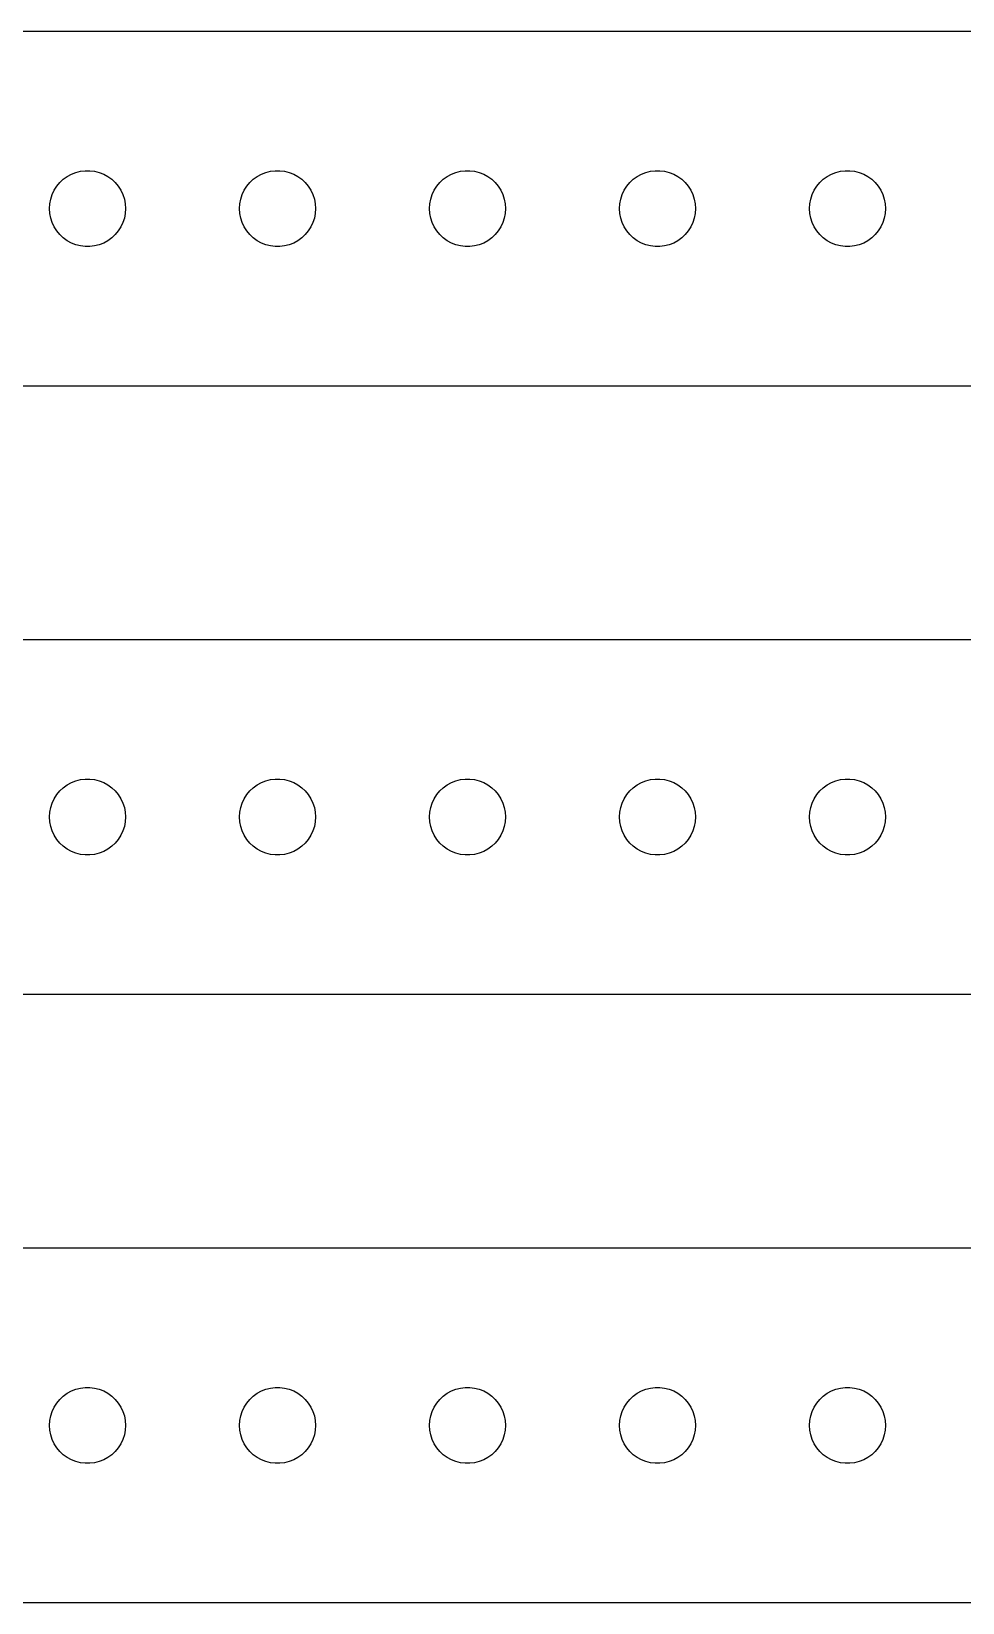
# Model space of a CAD drawing. Header units: metres. Extents: x -150 to 150, y 41 to 103.
# Drawn here: x -114.7 to -78, y 41 to 103 of the extents above; entities that cross this region are included whole.
import ezdxf

# ---------------------------------------------------------------- set-up
doc = ezdxf.new("R2010")
doc.units = ezdxf.units.M

msp = doc.modelspace()

# ---------------------------------------------------------------- linework, layer by layer
for p, q in [((144.814, 102.99), (-144.814, 102.99)), ((-113.304, 97.2665), (-113.139, 97.3572)), ((-113.139, 97.3572), (-112.964, 97.4266)), ((-112.964, 97.4266), (-112.781, 97.4734)), ((-112.781, 97.4734), (-112.594, 97.497)), ((-112.594, 97.497), (-112.406, 97.497)), ((-112.406, 97.497), (-112.219, 97.4734)), ((-112.219, 97.4734), (-112.036, 97.4266)), ((-112.036, 97.4266), (-111.861, 97.3572)), ((-111.861, 97.3572), (-111.696, 97.2665)), ((-105.804, 97.2665), (-105.639, 97.3572)), ((-105.639, 97.3572), (-105.464, 97.4266)), ((-105.464, 97.4266), (-105.281, 97.4734)), ((-105.281, 97.4734), (-105.094, 97.497)), ((-105.094, 97.497), (-104.906, 97.497)), ((-104.906, 97.497), (-104.719, 97.4734)), ((-104.719, 97.4734), (-104.536, 97.4266)), ((-104.536, 97.4266), (-104.361, 97.3572)), ((-104.361, 97.3572), (-104.196, 97.2665)), ((-98.3037, 97.2665), (-98.1387, 97.3572)), ((-98.1387, 97.3572), (-97.9635, 97.4266)), ((-97.9635, 97.4266), (-97.7811, 97.4734)), ((-97.7811, 97.4734), (-97.5942, 97.497)), ((-97.5942, 97.497), (-97.4058, 97.497)), ((-97.4058, 97.497), (-97.2189, 97.4734)), ((-97.2189, 97.4734), (-97.0365, 97.4266)), ((-97.0365, 97.4266), (-96.8613, 97.3572)), ((-96.8613, 97.3572), (-96.6963, 97.2665)), ((-90.8037, 97.2665), (-90.6387, 97.3572)), ((-90.6387, 97.3572), (-90.4635, 97.4266)), ((-90.4635, 97.4266), (-90.2811, 97.4734)), ((-90.2811, 97.4734), (-90.0942, 97.497)), ((-90.0942, 97.497), (-89.9058, 97.497)), ((-89.9058, 97.497), (-89.7189, 97.4734)), ((-89.7189, 97.4734), (-89.5365, 97.4266)), ((-89.5365, 97.4266), (-89.3613, 97.3572)), ((-89.3613, 97.3572), (-89.1963, 97.2665)), ((-83.3037, 97.2665), (-83.1387, 97.3572)), ((-83.1387, 97.3572), (-82.9635, 97.4266)), ((-82.9635, 97.4266), (-82.7811, 97.4734)), ((-82.7811, 97.4734), (-82.5942, 97.497)), ((-82.5942, 97.497), (-82.4058, 97.497)), ((-82.4058, 97.497), (-82.2189, 97.4734)), ((-82.2189, 97.4734), (-82.0365, 97.4266)), ((-82.0365, 97.4266), (-81.8613, 97.3572)), ((-81.8613, 97.3572), (-81.6963, 97.2665)), ((-113.895, 96.5522), (-113.814, 96.7226)), ((-113.814, 96.7226), (-113.714, 96.8817)), ((-113.714, 96.8817), (-113.593, 97.0268)), ((-113.593, 97.0268), (-113.456, 97.1558)), ((-113.456, 97.1558), (-113.304, 97.2665)), ((-111.696, 97.2665), (-111.544, 97.1558)), ((-111.544, 97.1558), (-111.407, 97.0268)), ((-111.407, 97.0268), (-111.286, 96.8817)), ((-111.286, 96.8817), (-111.186, 96.7226)), ((-111.186, 96.7226), (-111.105, 96.5522)), ((-106.395, 96.5522), (-106.314, 96.7226)), ((-106.314, 96.7226), (-106.214, 96.8817)), ((-106.214, 96.8817), (-106.093, 97.0268)), ((-106.093, 97.0268), (-105.956, 97.1558)), ((-105.956, 97.1558), (-105.804, 97.2665)), ((-104.196, 97.2665), (-104.044, 97.1558)), ((-104.044, 97.1558), (-103.907, 97.0268)), ((-103.907, 97.0268), (-103.786, 96.8817)), ((-103.786, 96.8817), (-103.686, 96.7226)), ((-103.686, 96.7226), (-103.605, 96.5522)), ((-98.8947, 96.5522), (-98.8145, 96.7226)), ((-98.8145, 96.7226), (-98.7135, 96.8817)), ((-98.7135, 96.8817), (-98.5934, 97.0268)), ((-98.5934, 97.0268), (-98.4561, 97.1558)), ((-98.4561, 97.1558), (-98.3037, 97.2665)), ((-96.6963, 97.2665), (-96.5439, 97.1558)), ((-96.5439, 97.1558), (-96.4065, 97.0268)), ((-96.4065, 97.0268), (-96.2865, 96.8817)), ((-96.2865, 96.8817), (-96.1855, 96.7226)), ((-96.1855, 96.7226), (-96.1053, 96.5522)), ((-91.3947, 96.5522), (-91.3145, 96.7226)), ((-91.3145, 96.7226), (-91.2135, 96.8817)), ((-91.2135, 96.8817), (-91.0934, 97.0268)), ((-91.0934, 97.0268), (-90.9561, 97.1558)), ((-90.9561, 97.1558), (-90.8037, 97.2665)), ((-89.1963, 97.2665), (-89.0439, 97.1558)), ((-89.0439, 97.1558), (-88.9065, 97.0268)), ((-88.9065, 97.0268), (-88.7865, 96.8817)), ((-88.7865, 96.8817), (-88.6855, 96.7226)), ((-88.6855, 96.7226), (-88.6053, 96.5522)), ((-83.8947, 96.5522), (-83.8145, 96.7226)), ((-83.8145, 96.7226), (-83.7135, 96.8817)), ((-83.7135, 96.8817), (-83.5934, 97.0268)), ((-83.5934, 97.0268), (-83.4561, 97.1558)), ((-83.4561, 97.1558), (-83.3037, 97.2665)), ((-81.6963, 97.2665), (-81.5439, 97.1558)), ((-81.5439, 97.1558), (-81.4065, 97.0268)), ((-81.4065, 97.0268), (-81.2865, 96.8817)), ((-81.2865, 96.8817), (-81.1855, 96.7226)), ((-81.1855, 96.7226), (-81.1053, 96.5522)), ((-114, 96), (-113.988, 96.188)), ((-113.988, 96.188), (-113.953, 96.373)), ((-113.953, 96.373), (-113.895, 96.5522)), ((-111.105, 96.5522), (-111.047, 96.373)), ((-111.047, 96.373), (-111.012, 96.188)), ((-111.012, 96.188), (-111, 96)), ((-106.5, 96), (-106.488, 96.188)), ((-106.488, 96.188), (-106.453, 96.373)), ((-106.453, 96.373), (-106.395, 96.5522)), ((-103.605, 96.5522), (-103.547, 96.373)), ((-103.547, 96.373), (-103.512, 96.188)), ((-103.512, 96.188), (-103.5, 96)), ((-99, 96), (-98.9882, 96.188)), ((-98.9882, 96.188), (-98.9529, 96.373)), ((-98.9529, 96.373), (-98.8947, 96.5522)), ((-96.1053, 96.5522), (-96.0471, 96.373)), ((-96.0471, 96.373), (-96.0118, 96.188)), ((-96.0118, 96.188), (-96, 96)), ((-91.5, 96), (-91.4882, 96.188)), ((-91.4882, 96.188), (-91.4529, 96.373)), ((-91.4529, 96.373), (-91.3947, 96.5522)), ((-88.6053, 96.5522), (-88.5471, 96.373)), ((-88.5471, 96.373), (-88.5118, 96.188)), ((-88.5118, 96.188), (-88.5, 96)), ((-84, 96), (-83.9882, 96.188)), ((-83.9882, 96.188), (-83.9529, 96.373)), ((-83.9529, 96.373), (-83.8947, 96.5522)), ((-81.1053, 96.5522), (-81.0471, 96.373)), ((-81.0471, 96.373), (-81.0118, 96.188)), ((-81.0118, 96.188), (-81, 96)), ((-113.988, 95.812), (-114, 96)), ((-113.953, 95.627), (-113.988, 95.812)), ((-113.895, 95.4478), (-113.953, 95.627)), ((-111.047, 95.627), (-111.105, 95.4478)), ((-111.012, 95.812), (-111.047, 95.627)), ((-111, 96), (-111.012, 95.812)), ((-106.488, 95.812), (-106.5, 96)), ((-106.453, 95.627), (-106.488, 95.812)), ((-106.395, 95.4478), (-106.453, 95.627)), ((-103.547, 95.627), (-103.605, 95.4478)), ((-103.512, 95.812), (-103.547, 95.627)), ((-103.5, 96), (-103.512, 95.812)), ((-98.9882, 95.812), (-99, 96)), ((-98.9529, 95.627), (-98.9882, 95.812)), ((-98.8947, 95.4478), (-98.9529, 95.627)), ((-96.0471, 95.627), (-96.1053, 95.4478)), ((-96.0118, 95.812), (-96.0471, 95.627)), ((-96, 96), (-96.0118, 95.812)), ((-91.4882, 95.812), (-91.5, 96)), ((-91.4529, 95.627), (-91.4882, 95.812)), ((-91.3947, 95.4478), (-91.4529, 95.627)), ((-88.5471, 95.627), (-88.6053, 95.4478)), ((-88.5118, 95.812), (-88.5471, 95.627)), ((-88.5, 96), (-88.5118, 95.812)), ((-83.9882, 95.812), (-84, 96)), ((-83.9529, 95.627), (-83.9882, 95.812)), ((-83.8947, 95.4478), (-83.9529, 95.627)), ((-81.0471, 95.627), (-81.1053, 95.4478)), ((-81.0118, 95.812), (-81.0471, 95.627)), ((-81, 96), (-81.0118, 95.812)), ((-113.814, 95.2774), (-113.895, 95.4478)), ((-113.714, 95.1183), (-113.814, 95.2774)), ((-113.593, 94.9732), (-113.714, 95.1183)), ((-113.456, 94.8442), (-113.593, 94.9732)), ((-113.304, 94.7335), (-113.456, 94.8442)), ((-111.544, 94.8442), (-111.696, 94.7335)), ((-111.407, 94.9732), (-111.544, 94.8442)), ((-111.286, 95.1183), (-111.407, 94.9732)), ((-111.186, 95.2774), (-111.286, 95.1183)), ((-111.105, 95.4478), (-111.186, 95.2774)), ((-106.314, 95.2774), (-106.395, 95.4478)), ((-106.214, 95.1183), (-106.314, 95.2774)), ((-106.093, 94.9732), (-106.214, 95.1183)), ((-105.956, 94.8442), (-106.093, 94.9732)), ((-105.804, 94.7335), (-105.956, 94.8442)), ((-104.044, 94.8442), (-104.196, 94.7335)), ((-103.907, 94.9732), (-104.044, 94.8442)), ((-103.786, 95.1183), (-103.907, 94.9732)), ((-103.686, 95.2774), (-103.786, 95.1183)), ((-103.605, 95.4478), (-103.686, 95.2774)), ((-98.8145, 95.2774), (-98.8947, 95.4478)), ((-98.7135, 95.1183), (-98.8145, 95.2774)), ((-98.5934, 94.9732), (-98.7135, 95.1183)), ((-98.4561, 94.8442), (-98.5934, 94.9732)), ((-98.3037, 94.7335), (-98.4561, 94.8442)), ((-96.5439, 94.8442), (-96.6963, 94.7335)), ((-96.4065, 94.9732), (-96.5439, 94.8442)), ((-96.2865, 95.1183), (-96.4065, 94.9732)), ((-96.1855, 95.2774), (-96.2865, 95.1183)), ((-96.1053, 95.4478), (-96.1855, 95.2774)), ((-91.3145, 95.2774), (-91.3947, 95.4478)), ((-91.2135, 95.1183), (-91.3145, 95.2774)), ((-91.0934, 94.9732), (-91.2135, 95.1183)), ((-90.9561, 94.8442), (-91.0934, 94.9732)), ((-90.8037, 94.7335), (-90.9561, 94.8442)), ((-89.0439, 94.8442), (-89.1963, 94.7335)), ((-88.9065, 94.9732), (-89.0439, 94.8442)), ((-88.7865, 95.1183), (-88.9065, 94.9732)), ((-88.6855, 95.2774), (-88.7865, 95.1183)), ((-88.6053, 95.4478), (-88.6855, 95.2774)), ((-83.8145, 95.2774), (-83.8947, 95.4478)), ((-83.7135, 95.1183), (-83.8145, 95.2774)), ((-83.5934, 94.9732), (-83.7135, 95.1183)), ((-83.4561, 94.8442), (-83.5934, 94.9732)), ((-83.3037, 94.7335), (-83.4561, 94.8442)), ((-81.5439, 94.8442), (-81.6963, 94.7335)), ((-81.4065, 94.9732), (-81.5439, 94.8442)), ((-81.2865, 95.1183), (-81.4065, 94.9732)), ((-81.1855, 95.2774), (-81.2865, 95.1183)), ((-81.1053, 95.4478), (-81.1855, 95.2774)), ((-113.139, 94.6428), (-113.304, 94.7335)), ((-112.964, 94.5734), (-113.139, 94.6428)), ((-112.781, 94.5266), (-112.964, 94.5734)), ((-112.594, 94.503), (-112.781, 94.5266)), ((-112.406, 94.503), (-112.594, 94.503)), ((-112.219, 94.5266), (-112.406, 94.503)), ((-112.036, 94.5734), (-112.219, 94.5266)), ((-111.861, 94.6428), (-112.036, 94.5734)), ((-111.696, 94.7335), (-111.861, 94.6428)), ((-105.639, 94.6428), (-105.804, 94.7335)), ((-105.464, 94.5734), (-105.639, 94.6428)), ((-105.281, 94.5266), (-105.464, 94.5734)), ((-105.094, 94.503), (-105.281, 94.5266)), ((-104.906, 94.503), (-105.094, 94.503)), ((-104.719, 94.5266), (-104.906, 94.503)), ((-104.536, 94.5734), (-104.719, 94.5266)), ((-104.361, 94.6428), (-104.536, 94.5734)), ((-104.196, 94.7335), (-104.361, 94.6428)), ((-98.1387, 94.6428), (-98.3037, 94.7335)), ((-97.9635, 94.5734), (-98.1387, 94.6428)), ((-97.7811, 94.5266), (-97.9635, 94.5734)), ((-97.5942, 94.503), (-97.7811, 94.5266)), ((-97.4058, 94.503), (-97.5942, 94.503)), ((-97.2189, 94.5266), (-97.4058, 94.503)), ((-97.0365, 94.5734), (-97.2189, 94.5266)), ((-96.8613, 94.6428), (-97.0365, 94.5734)), ((-96.6963, 94.7335), (-96.8613, 94.6428)), ((-90.6387, 94.6428), (-90.8037, 94.7335)), ((-90.4635, 94.5734), (-90.6387, 94.6428)), ((-90.2811, 94.5266), (-90.4635, 94.5734)), ((-90.0942, 94.503), (-90.2811, 94.5266)), ((-89.9058, 94.503), (-90.0942, 94.503)), ((-89.7189, 94.5266), (-89.9058, 94.503)), ((-89.5365, 94.5734), (-89.7189, 94.5266)), ((-89.3613, 94.6428), (-89.5365, 94.5734)), ((-89.1963, 94.7335), (-89.3613, 94.6428)), ((-83.1387, 94.6428), (-83.3037, 94.7335)), ((-82.9635, 94.5734), (-83.1387, 94.6428)), ((-82.7811, 94.5266), (-82.9635, 94.5734)), ((-82.5942, 94.503), (-82.7811, 94.5266)), ((-82.4058, 94.503), (-82.5942, 94.503)), ((-82.2189, 94.5266), (-82.4058, 94.503)), ((-82.0365, 94.5734), (-82.2189, 94.5266)), ((-81.8613, 94.6428), (-82.0365, 94.5734)), ((-81.6963, 94.7335), (-81.8613, 94.6428)), ((-144.814, 89.0099), (144.814, 89.0099)), ((144.814, 78.9901), (-144.814, 78.9901)), ((-113.593, 73.0268), (-113.456, 73.1558)), ((-113.456, 73.1558), (-113.304, 73.2665)), ((-113.304, 73.2665), (-113.139, 73.3572)), ((-113.139, 73.3572), (-112.964, 73.4266)), ((-112.964, 73.4266), (-112.781, 73.4734)), ((-112.781, 73.4734), (-112.594, 73.497)), ((-112.594, 73.497), (-112.406, 73.497)), ((-112.406, 73.497), (-112.219, 73.4734)), ((-112.219, 73.4734), (-112.036, 73.4266)), ((-112.036, 73.4266), (-111.861, 73.3572)), ((-111.861, 73.3572), (-111.696, 73.2665)), ((-111.696, 73.2665), (-111.544, 73.1558)), ((-111.544, 73.1558), (-111.407, 73.0268)), ((-106.093, 73.0268), (-105.956, 73.1558)), ((-105.956, 73.1558), (-105.804, 73.2665)), ((-105.804, 73.2665), (-105.639, 73.3572)), ((-105.639, 73.3572), (-105.464, 73.4266)), ((-105.464, 73.4266), (-105.281, 73.4734)), ((-105.281, 73.4734), (-105.094, 73.497)), ((-105.094, 73.497), (-104.906, 73.497)), ((-104.906, 73.497), (-104.719, 73.4734)), ((-104.719, 73.4734), (-104.536, 73.4266)), ((-104.536, 73.4266), (-104.361, 73.3572)), ((-104.361, 73.3572), (-104.196, 73.2665)), ((-104.196, 73.2665), (-104.044, 73.1558)), ((-104.044, 73.1558), (-103.907, 73.0268)), ((-98.5934, 73.0268), (-98.4561, 73.1558)), ((-98.4561, 73.1558), (-98.3037, 73.2665)), ((-98.3037, 73.2665), (-98.1387, 73.3572)), ((-98.1387, 73.3572), (-97.9635, 73.4266)), ((-97.9635, 73.4266), (-97.7811, 73.4734)), ((-97.7811, 73.4734), (-97.5942, 73.497)), ((-97.5942, 73.497), (-97.4058, 73.497)), ((-97.4058, 73.497), (-97.2189, 73.4734)), ((-97.2189, 73.4734), (-97.0365, 73.4266)), ((-97.0365, 73.4266), (-96.8613, 73.3572)), ((-96.8613, 73.3572), (-96.6963, 73.2665)), ((-96.6963, 73.2665), (-96.5439, 73.1558)), ((-96.5439, 73.1558), (-96.4065, 73.0268)), ((-91.0934, 73.0268), (-90.9561, 73.1558)), ((-90.9561, 73.1558), (-90.8037, 73.2665)), ((-90.8037, 73.2665), (-90.6387, 73.3572)), ((-90.6387, 73.3572), (-90.4635, 73.4266)), ((-90.4635, 73.4266), (-90.2811, 73.4734)), ((-90.2811, 73.4734), (-90.0942, 73.497)), ((-90.0942, 73.497), (-89.9058, 73.497)), ((-89.9058, 73.497), (-89.7189, 73.4734)), ((-89.7189, 73.4734), (-89.5365, 73.4266)), ((-89.5365, 73.4266), (-89.3613, 73.3572)), ((-89.3613, 73.3572), (-89.1963, 73.2665)), ((-89.1963, 73.2665), (-89.0439, 73.1558)), ((-89.0439, 73.1558), (-88.9065, 73.0268)), ((-83.5934, 73.0268), (-83.4561, 73.1558)), ((-83.4561, 73.1558), (-83.3037, 73.2665)), ((-83.3037, 73.2665), (-83.1387, 73.3572)), ((-83.1387, 73.3572), (-82.9635, 73.4266)), ((-82.9635, 73.4266), (-82.7811, 73.4734)), ((-82.7811, 73.4734), (-82.5942, 73.497)), ((-82.5942, 73.497), (-82.4058, 73.497)), ((-82.4058, 73.497), (-82.2189, 73.4734)), ((-82.2189, 73.4734), (-82.0365, 73.4266)), ((-82.0365, 73.4266), (-81.8613, 73.3572)), ((-81.8613, 73.3572), (-81.6963, 73.2665)), ((-81.6963, 73.2665), (-81.5439, 73.1558)), ((-81.5439, 73.1558), (-81.4065, 73.0268)), ((-113.953, 72.373), (-113.895, 72.5522)), ((-113.895, 72.5522), (-113.814, 72.7226)), ((-113.814, 72.7226), (-113.714, 72.8817)), ((-113.714, 72.8817), (-113.593, 73.0268)), ((-111.407, 73.0268), (-111.286, 72.8817)), ((-111.286, 72.8817), (-111.186, 72.7226)), ((-111.186, 72.7226), (-111.105, 72.5522)), ((-111.105, 72.5522), (-111.047, 72.373)), ((-106.453, 72.373), (-106.395, 72.5522)), ((-106.395, 72.5522), (-106.314, 72.7226)), ((-106.314, 72.7226), (-106.214, 72.8817)), ((-106.214, 72.8817), (-106.093, 73.0268)), ((-103.907, 73.0268), (-103.786, 72.8817)), ((-103.786, 72.8817), (-103.686, 72.7226)), ((-103.686, 72.7226), (-103.605, 72.5522)), ((-103.605, 72.5522), (-103.547, 72.373)), ((-98.9529, 72.373), (-98.8947, 72.5522)), ((-98.8947, 72.5522), (-98.8145, 72.7226)), ((-98.8145, 72.7226), (-98.7135, 72.8817)), ((-98.7135, 72.8817), (-98.5934, 73.0268)), ((-96.4065, 73.0268), (-96.2865, 72.8817)), ((-96.2865, 72.8817), (-96.1855, 72.7226)), ((-96.1855, 72.7226), (-96.1053, 72.5522)), ((-96.1053, 72.5522), (-96.0471, 72.373)), ((-91.4529, 72.373), (-91.3947, 72.5522)), ((-91.3947, 72.5522), (-91.3145, 72.7226)), ((-91.3145, 72.7226), (-91.2135, 72.8817)), ((-91.2135, 72.8817), (-91.0934, 73.0268)), ((-88.9065, 73.0268), (-88.7865, 72.8817)), ((-88.7865, 72.8817), (-88.6855, 72.7226)), ((-88.6855, 72.7226), (-88.6053, 72.5522)), ((-88.6053, 72.5522), (-88.5471, 72.373)), ((-83.9529, 72.373), (-83.8947, 72.5522)), ((-83.8947, 72.5522), (-83.8145, 72.7226)), ((-83.8145, 72.7226), (-83.7135, 72.8817)), ((-83.7135, 72.8817), (-83.5934, 73.0268)), ((-81.4065, 73.0268), (-81.2865, 72.8817)), ((-81.2865, 72.8817), (-81.1855, 72.7226)), ((-81.1855, 72.7226), (-81.1053, 72.5522)), ((-81.1053, 72.5522), (-81.0471, 72.373)), ((-114, 72), (-113.988, 72.188)), ((-113.988, 71.812), (-114, 72)), ((-113.988, 72.188), (-113.953, 72.373)), ((-111.047, 72.373), (-111.012, 72.188)), ((-111.012, 72.188), (-111, 72)), ((-111, 72), (-111.012, 71.812)), ((-106.5, 72), (-106.488, 72.188)), ((-106.488, 71.812), (-106.5, 72)), ((-106.488, 72.188), (-106.453, 72.373)), ((-103.547, 72.373), (-103.512, 72.188)), ((-103.512, 72.188), (-103.5, 72)), ((-103.5, 72), (-103.512, 71.812)), ((-99, 72), (-98.9882, 72.188)), ((-98.9882, 71.812), (-99, 72)), ((-98.9882, 72.188), (-98.9529, 72.373)), ((-96.0471, 72.373), (-96.0118, 72.188)), ((-96.0118, 72.188), (-96, 72)), ((-96, 72), (-96.0118, 71.812)), ((-91.5, 72), (-91.4882, 72.188)), ((-91.4882, 71.812), (-91.5, 72)), ((-91.4882, 72.188), (-91.4529, 72.373)), ((-88.5471, 72.373), (-88.5118, 72.188)), ((-88.5118, 72.188), (-88.5, 72)), ((-88.5, 72), (-88.5118, 71.812)), ((-84, 72), (-83.9882, 72.188)), ((-83.9882, 71.812), (-84, 72)), ((-83.9882, 72.188), (-83.9529, 72.373)), ((-81.0471, 72.373), (-81.0118, 72.188)), ((-81.0118, 72.188), (-81, 72)), ((-81, 72), (-81.0118, 71.812)), ((-113.953, 71.627), (-113.988, 71.812)), ((-113.895, 71.4478), (-113.953, 71.627)), ((-113.814, 71.2774), (-113.895, 71.4478)), ((-113.714, 71.1183), (-113.814, 71.2774)), ((-111.186, 71.2774), (-111.286, 71.1183)), ((-111.105, 71.4478), (-111.186, 71.2774)), ((-111.047, 71.627), (-111.105, 71.4478)), ((-111.012, 71.812), (-111.047, 71.627)), ((-106.453, 71.627), (-106.488, 71.812)), ((-106.395, 71.4478), (-106.453, 71.627)), ((-106.314, 71.2774), (-106.395, 71.4478)), ((-106.214, 71.1183), (-106.314, 71.2774)), ((-103.686, 71.2774), (-103.786, 71.1183)), ((-103.605, 71.4478), (-103.686, 71.2774)), ((-103.547, 71.627), (-103.605, 71.4478)), ((-103.512, 71.812), (-103.547, 71.627)), ((-98.9529, 71.627), (-98.9882, 71.812)), ((-98.8947, 71.4478), (-98.9529, 71.627)), ((-98.8145, 71.2774), (-98.8947, 71.4478)), ((-98.7135, 71.1183), (-98.8145, 71.2774)), ((-96.1855, 71.2774), (-96.2865, 71.1183)), ((-96.1053, 71.4478), (-96.1855, 71.2774)), ((-96.0471, 71.627), (-96.1053, 71.4478)), ((-96.0118, 71.812), (-96.0471, 71.627)), ((-91.4529, 71.627), (-91.4882, 71.812)), ((-91.3947, 71.4478), (-91.4529, 71.627)), ((-91.3145, 71.2774), (-91.3947, 71.4478)), ((-91.2135, 71.1183), (-91.3145, 71.2774)), ((-88.6855, 71.2774), (-88.7865, 71.1183)), ((-88.6053, 71.4478), (-88.6855, 71.2774)), ((-88.5471, 71.627), (-88.6053, 71.4478)), ((-88.5118, 71.812), (-88.5471, 71.627)), ((-83.9529, 71.627), (-83.9882, 71.812)), ((-83.8947, 71.4478), (-83.9529, 71.627)), ((-83.8145, 71.2774), (-83.8947, 71.4478)), ((-83.7135, 71.1183), (-83.8145, 71.2774)), ((-81.1855, 71.2774), (-81.2865, 71.1183)), ((-81.1053, 71.4478), (-81.1855, 71.2774)), ((-81.0471, 71.627), (-81.1053, 71.4478)), ((-81.0118, 71.812), (-81.0471, 71.627)), ((-113.593, 70.9732), (-113.714, 71.1183)), ((-113.456, 70.8442), (-113.593, 70.9732)), ((-113.304, 70.7335), (-113.456, 70.8442)), ((-113.139, 70.6428), (-113.304, 70.7335)), ((-111.696, 70.7335), (-111.861, 70.6428)), ((-111.544, 70.8442), (-111.696, 70.7335)), ((-111.407, 70.9732), (-111.544, 70.8442)), ((-111.286, 71.1183), (-111.407, 70.9732)), ((-106.093, 70.9732), (-106.214, 71.1183)), ((-105.956, 70.8442), (-106.093, 70.9732)), ((-105.804, 70.7335), (-105.956, 70.8442)), ((-105.639, 70.6428), (-105.804, 70.7335)), ((-104.196, 70.7335), (-104.361, 70.6428)), ((-104.044, 70.8442), (-104.196, 70.7335)), ((-103.907, 70.9732), (-104.044, 70.8442)), ((-103.786, 71.1183), (-103.907, 70.9732)), ((-98.5934, 70.9732), (-98.7135, 71.1183)), ((-98.4561, 70.8442), (-98.5934, 70.9732)), ((-98.3037, 70.7335), (-98.4561, 70.8442)), ((-98.1387, 70.6428), (-98.3037, 70.7335)), ((-96.6963, 70.7335), (-96.8613, 70.6428)), ((-96.5439, 70.8442), (-96.6963, 70.7335)), ((-96.4065, 70.9732), (-96.5439, 70.8442)), ((-96.2865, 71.1183), (-96.4065, 70.9732)), ((-91.0934, 70.9732), (-91.2135, 71.1183)), ((-90.9561, 70.8442), (-91.0934, 70.9732)), ((-90.8037, 70.7335), (-90.9561, 70.8442)), ((-90.6387, 70.6428), (-90.8037, 70.7335)), ((-89.1963, 70.7335), (-89.3613, 70.6428)), ((-89.0439, 70.8442), (-89.1963, 70.7335)), ((-88.9065, 70.9732), (-89.0439, 70.8442)), ((-88.7865, 71.1183), (-88.9065, 70.9732)), ((-83.5934, 70.9732), (-83.7135, 71.1183)), ((-83.4561, 70.8442), (-83.5934, 70.9732)), ((-83.3037, 70.7335), (-83.4561, 70.8442)), ((-83.1387, 70.6428), (-83.3037, 70.7335)), ((-81.6963, 70.7335), (-81.8613, 70.6428)), ((-81.5439, 70.8442), (-81.6963, 70.7335)), ((-81.4065, 70.9732), (-81.5439, 70.8442)), ((-81.2865, 71.1183), (-81.4065, 70.9732)), ((-112.964, 70.5734), (-113.139, 70.6428)), ((-112.781, 70.5266), (-112.964, 70.5734)), ((-112.594, 70.503), (-112.781, 70.5266)), ((-112.406, 70.503), (-112.594, 70.503)), ((-112.219, 70.5266), (-112.406, 70.503)), ((-112.036, 70.5734), (-112.219, 70.5266)), ((-111.861, 70.6428), (-112.036, 70.5734)), ((-105.464, 70.5734), (-105.639, 70.6428)), ((-105.281, 70.5266), (-105.464, 70.5734)), ((-105.094, 70.503), (-105.281, 70.5266)), ((-104.906, 70.503), (-105.094, 70.503)), ((-104.719, 70.5266), (-104.906, 70.503)), ((-104.536, 70.5734), (-104.719, 70.5266)), ((-104.361, 70.6428), (-104.536, 70.5734)), ((-97.9635, 70.5734), (-98.1387, 70.6428)), ((-97.7811, 70.5266), (-97.9635, 70.5734)), ((-97.5942, 70.503), (-97.7811, 70.5266)), ((-97.4058, 70.503), (-97.5942, 70.503)), ((-97.2189, 70.5266), (-97.4058, 70.503)), ((-97.0365, 70.5734), (-97.2189, 70.5266)), ((-96.8613, 70.6428), (-97.0365, 70.5734)), ((-90.4635, 70.5734), (-90.6387, 70.6428)), ((-90.2811, 70.5266), (-90.4635, 70.5734)), ((-90.0942, 70.503), (-90.2811, 70.5266)), ((-89.9058, 70.503), (-90.0942, 70.503)), ((-89.7189, 70.5266), (-89.9058, 70.503)), ((-89.5365, 70.5734), (-89.7189, 70.5266)), ((-89.3613, 70.6428), (-89.5365, 70.5734)), ((-82.9635, 70.5734), (-83.1387, 70.6428)), ((-82.7811, 70.5266), (-82.9635, 70.5734)), ((-82.5942, 70.503), (-82.7811, 70.5266)), ((-82.4058, 70.503), (-82.5942, 70.503)), ((-82.2189, 70.5266), (-82.4058, 70.503)), ((-82.0365, 70.5734), (-82.2189, 70.5266)), ((-81.8613, 70.6428), (-82.0365, 70.5734)), ((-144.814, 65.0099), (144.814, 65.0099)), ((144.814, 54.9901), (-144.814, 54.9901)), ((-113.714, 48.8817), (-113.593, 49.0268)), ((-113.593, 49.0268), (-113.456, 49.1558)), ((-113.456, 49.1558), (-113.304, 49.2665)), ((-113.304, 49.2665), (-113.139, 49.3572)), ((-113.139, 49.3572), (-112.964, 49.4266)), ((-112.964, 49.4266), (-112.781, 49.4734)), ((-112.781, 49.4734), (-112.594, 49.497)), ((-112.594, 49.497), (-112.406, 49.497)), ((-112.406, 49.497), (-112.219, 49.4734)), ((-112.219, 49.4734), (-112.036, 49.4266)), ((-112.036, 49.4266), (-111.861, 49.3572)), ((-111.861, 49.3572), (-111.696, 49.2665)), ((-111.696, 49.2665), (-111.544, 49.1558)), ((-111.544, 49.1558), (-111.407, 49.0268)), ((-111.407, 49.0268), (-111.286, 48.8817)), ((-106.214, 48.8817), (-106.093, 49.0268)), ((-106.093, 49.0268), (-105.956, 49.1558)), ((-105.956, 49.1558), (-105.804, 49.2665)), ((-105.804, 49.2665), (-105.639, 49.3572)), ((-105.639, 49.3572), (-105.464, 49.4266)), ((-105.464, 49.4266), (-105.281, 49.4734)), ((-105.281, 49.4734), (-105.094, 49.497)), ((-105.094, 49.497), (-104.906, 49.497)), ((-104.906, 49.497), (-104.719, 49.4734)), ((-104.719, 49.4734), (-104.536, 49.4266)), ((-104.536, 49.4266), (-104.361, 49.3572)), ((-104.361, 49.3572), (-104.196, 49.2665)), ((-104.196, 49.2665), (-104.044, 49.1558)), ((-104.044, 49.1558), (-103.907, 49.0268)), ((-103.907, 49.0268), (-103.786, 48.8817)), ((-98.7135, 48.8817), (-98.5934, 49.0268)), ((-98.5934, 49.0268), (-98.4561, 49.1558)), ((-98.4561, 49.1558), (-98.3037, 49.2665)), ((-98.3037, 49.2665), (-98.1387, 49.3572)), ((-98.1387, 49.3572), (-97.9635, 49.4266)), ((-97.9635, 49.4266), (-97.7811, 49.4734)), ((-97.7811, 49.4734), (-97.5942, 49.497)), ((-97.5942, 49.497), (-97.4058, 49.497)), ((-97.4058, 49.497), (-97.2189, 49.4734)), ((-97.2189, 49.4734), (-97.0365, 49.4266)), ((-97.0365, 49.4266), (-96.8613, 49.3572)), ((-96.8613, 49.3572), (-96.6963, 49.2665)), ((-96.6963, 49.2665), (-96.5439, 49.1558)), ((-96.5439, 49.1558), (-96.4065, 49.0268)), ((-96.4065, 49.0268), (-96.2865, 48.8817)), ((-91.2135, 48.8817), (-91.0934, 49.0268)), ((-91.0934, 49.0268), (-90.9561, 49.1558)), ((-90.9561, 49.1558), (-90.8037, 49.2665)), ((-90.8037, 49.2665), (-90.6387, 49.3572)), ((-90.6387, 49.3572), (-90.4635, 49.4266)), ((-90.4635, 49.4266), (-90.2811, 49.4734)), ((-90.2811, 49.4734), (-90.0942, 49.497)), ((-90.0942, 49.497), (-89.9058, 49.497)), ((-89.9058, 49.497), (-89.7189, 49.4734)), ((-89.7189, 49.4734), (-89.5365, 49.4266)), ((-89.5365, 49.4266), (-89.3613, 49.3572)), ((-89.3613, 49.3572), (-89.1963, 49.2665)), ((-89.1963, 49.2665), (-89.0439, 49.1558)), ((-89.0439, 49.1558), (-88.9065, 49.0268)), ((-88.9065, 49.0268), (-88.7865, 48.8817)), ((-83.7135, 48.8817), (-83.5934, 49.0268)), ((-83.5934, 49.0268), (-83.4561, 49.1558)), ((-83.4561, 49.1558), (-83.3037, 49.2665)), ((-83.3037, 49.2665), (-83.1387, 49.3572)), ((-83.1387, 49.3572), (-82.9635, 49.4266)), ((-82.9635, 49.4266), (-82.7811, 49.4734)), ((-82.7811, 49.4734), (-82.5942, 49.497)), ((-82.5942, 49.497), (-82.4058, 49.497)), ((-82.4058, 49.497), (-82.2189, 49.4734)), ((-82.2189, 49.4734), (-82.0365, 49.4266)), ((-82.0365, 49.4266), (-81.8613, 49.3572)), ((-81.8613, 49.3572), (-81.6963, 49.2665)), ((-81.6963, 49.2665), (-81.5439, 49.1558)), ((-81.5439, 49.1558), (-81.4065, 49.0268)), ((-81.4065, 49.0268), (-81.2865, 48.8817)), ((-113.988, 48.188), (-113.953, 48.373)), ((-113.953, 48.373), (-113.895, 48.5522)), ((-113.895, 48.5522), (-113.814, 48.7226)), ((-113.814, 48.7226), (-113.714, 48.8817)), ((-111.286, 48.8817), (-111.186, 48.7226)), ((-111.186, 48.7226), (-111.105, 48.5522)), ((-111.105, 48.5522), (-111.047, 48.373)), ((-111.047, 48.373), (-111.012, 48.188)), ((-106.488, 48.188), (-106.453, 48.373)), ((-106.453, 48.373), (-106.395, 48.5522)), ((-106.395, 48.5522), (-106.314, 48.7226)), ((-106.314, 48.7226), (-106.214, 48.8817)), ((-103.786, 48.8817), (-103.686, 48.7226)), ((-103.686, 48.7226), (-103.605, 48.5522)), ((-103.605, 48.5522), (-103.547, 48.373)), ((-103.547, 48.373), (-103.512, 48.188)), ((-98.9882, 48.188), (-98.9529, 48.373)), ((-98.9529, 48.373), (-98.8947, 48.5522)), ((-98.8947, 48.5522), (-98.8145, 48.7226)), ((-98.8145, 48.7226), (-98.7135, 48.8817)), ((-96.2865, 48.8817), (-96.1855, 48.7226)), ((-96.1855, 48.7226), (-96.1053, 48.5522)), ((-96.1053, 48.5522), (-96.0471, 48.373)), ((-96.0471, 48.373), (-96.0118, 48.188)), ((-91.4882, 48.188), (-91.4529, 48.373)), ((-91.4529, 48.373), (-91.3947, 48.5522)), ((-91.3947, 48.5522), (-91.3145, 48.7226)), ((-91.3145, 48.7226), (-91.2135, 48.8817)), ((-88.7865, 48.8817), (-88.6855, 48.7226)), ((-88.6855, 48.7226), (-88.6053, 48.5522)), ((-88.6053, 48.5522), (-88.5471, 48.373)), ((-88.5471, 48.373), (-88.5118, 48.188)), ((-83.9882, 48.188), (-83.9529, 48.373)), ((-83.9529, 48.373), (-83.8947, 48.5522)), ((-83.8947, 48.5522), (-83.8145, 48.7226)), ((-83.8145, 48.7226), (-83.7135, 48.8817)), ((-81.2865, 48.8817), (-81.1855, 48.7226)), ((-81.1855, 48.7226), (-81.1053, 48.5522)), ((-81.1053, 48.5522), (-81.0471, 48.373)), ((-81.0471, 48.373), (-81.0118, 48.188)), ((-114, 48), (-113.988, 48.188)), ((-113.988, 47.812), (-114, 48)), ((-113.953, 47.627), (-113.988, 47.812)), ((-111.012, 47.812), (-111.047, 47.627)), ((-111.012, 48.188), (-111, 48)), ((-111, 48), (-111.012, 47.812)), ((-106.5, 48), (-106.488, 48.188)), ((-106.488, 47.812), (-106.5, 48)), ((-106.453, 47.627), (-106.488, 47.812)), ((-103.512, 47.812), (-103.547, 47.627)), ((-103.512, 48.188), (-103.5, 48)), ((-103.5, 48), (-103.512, 47.812)), ((-99, 48), (-98.9882, 48.188)), ((-98.9882, 47.812), (-99, 48)), ((-98.9529, 47.627), (-98.9882, 47.812)), ((-96.0118, 47.812), (-96.0471, 47.627)), ((-96.0118, 48.188), (-96, 48)), ((-96, 48), (-96.0118, 47.812)), ((-91.5, 48), (-91.4882, 48.188)), ((-91.4882, 47.812), (-91.5, 48)), ((-91.4529, 47.627), (-91.4882, 47.812)), ((-88.5118, 47.812), (-88.5471, 47.627)), ((-88.5118, 48.188), (-88.5, 48)), ((-88.5, 48), (-88.5118, 47.812)), ((-84, 48), (-83.9882, 48.188)), ((-83.9882, 47.812), (-84, 48)), ((-83.9529, 47.627), (-83.9882, 47.812)), ((-81.0118, 47.812), (-81.0471, 47.627)), ((-81.0118, 48.188), (-81, 48)), ((-81, 48), (-81.0118, 47.812)), ((-113.895, 47.4478), (-113.953, 47.627)), ((-113.814, 47.2774), (-113.895, 47.4478)), ((-113.714, 47.1183), (-113.814, 47.2774)), ((-113.593, 46.9732), (-113.714, 47.1183)), ((-111.286, 47.1183), (-111.407, 46.9732)), ((-111.186, 47.2774), (-111.286, 47.1183)), ((-111.105, 47.4478), (-111.186, 47.2774)), ((-111.047, 47.627), (-111.105, 47.4478)), ((-106.395, 47.4478), (-106.453, 47.627)), ((-106.314, 47.2774), (-106.395, 47.4478)), ((-106.214, 47.1183), (-106.314, 47.2774)), ((-106.093, 46.9732), (-106.214, 47.1183)), ((-103.786, 47.1183), (-103.907, 46.9732)), ((-103.686, 47.2774), (-103.786, 47.1183)), ((-103.605, 47.4478), (-103.686, 47.2774)), ((-103.547, 47.627), (-103.605, 47.4478)), ((-98.8947, 47.4478), (-98.9529, 47.627)), ((-98.8145, 47.2774), (-98.8947, 47.4478)), ((-98.7135, 47.1183), (-98.8145, 47.2774)), ((-98.5934, 46.9732), (-98.7135, 47.1183)), ((-96.2865, 47.1183), (-96.4065, 46.9732)), ((-96.1855, 47.2774), (-96.2865, 47.1183)), ((-96.1053, 47.4478), (-96.1855, 47.2774)), ((-96.0471, 47.627), (-96.1053, 47.4478)), ((-91.3947, 47.4478), (-91.4529, 47.627)), ((-91.3145, 47.2774), (-91.3947, 47.4478)), ((-91.2135, 47.1183), (-91.3145, 47.2774)), ((-91.0934, 46.9732), (-91.2135, 47.1183)), ((-88.7865, 47.1183), (-88.9065, 46.9732)), ((-88.6855, 47.2774), (-88.7865, 47.1183)), ((-88.6053, 47.4478), (-88.6855, 47.2774)), ((-88.5471, 47.627), (-88.6053, 47.4478)), ((-83.8947, 47.4478), (-83.9529, 47.627)), ((-83.8145, 47.2774), (-83.8947, 47.4478)), ((-83.7135, 47.1183), (-83.8145, 47.2774)), ((-83.5934, 46.9732), (-83.7135, 47.1183)), ((-81.2865, 47.1183), (-81.4065, 46.9732)), ((-81.1855, 47.2774), (-81.2865, 47.1183)), ((-81.1053, 47.4478), (-81.1855, 47.2774)), ((-81.0471, 47.627), (-81.1053, 47.4478)), ((-113.456, 46.8442), (-113.593, 46.9732)), ((-113.304, 46.7335), (-113.456, 46.8442)), ((-113.139, 46.6428), (-113.304, 46.7335)), ((-112.964, 46.5734), (-113.139, 46.6428)), ((-112.781, 46.5266), (-112.964, 46.5734)), ((-112.594, 46.503), (-112.781, 46.5266)), ((-112.406, 46.503), (-112.594, 46.503)), ((-112.219, 46.5266), (-112.406, 46.503)), ((-112.036, 46.5734), (-112.219, 46.5266)), ((-111.861, 46.6428), (-112.036, 46.5734)), ((-111.696, 46.7335), (-111.861, 46.6428)), ((-111.544, 46.8442), (-111.696, 46.7335)), ((-111.407, 46.9732), (-111.544, 46.8442)), ((-105.956, 46.8442), (-106.093, 46.9732)), ((-105.804, 46.7335), (-105.956, 46.8442)), ((-105.639, 46.6428), (-105.804, 46.7335)), ((-105.464, 46.5734), (-105.639, 46.6428)), ((-105.281, 46.5266), (-105.464, 46.5734)), ((-105.094, 46.503), (-105.281, 46.5266)), ((-104.906, 46.503), (-105.094, 46.503)), ((-104.719, 46.5266), (-104.906, 46.503)), ((-104.536, 46.5734), (-104.719, 46.5266)), ((-104.361, 46.6428), (-104.536, 46.5734)), ((-104.196, 46.7335), (-104.361, 46.6428)), ((-104.044, 46.8442), (-104.196, 46.7335)), ((-103.907, 46.9732), (-104.044, 46.8442)), ((-98.4561, 46.8442), (-98.5934, 46.9732)), ((-98.3037, 46.7335), (-98.4561, 46.8442)), ((-98.1387, 46.6428), (-98.3037, 46.7335)), ((-97.9635, 46.5734), (-98.1387, 46.6428)), ((-97.7811, 46.5266), (-97.9635, 46.5734)), ((-97.5942, 46.503), (-97.7811, 46.5266)), ((-97.4058, 46.503), (-97.5942, 46.503)), ((-97.2189, 46.5266), (-97.4058, 46.503)), ((-97.0365, 46.5734), (-97.2189, 46.5266)), ((-96.8613, 46.6428), (-97.0365, 46.5734)), ((-96.6963, 46.7335), (-96.8613, 46.6428)), ((-96.5439, 46.8442), (-96.6963, 46.7335)), ((-96.4065, 46.9732), (-96.5439, 46.8442)), ((-90.9561, 46.8442), (-91.0934, 46.9732)), ((-90.8037, 46.7335), (-90.9561, 46.8442)), ((-90.6387, 46.6428), (-90.8037, 46.7335)), ((-90.4635, 46.5734), (-90.6387, 46.6428)), ((-90.2811, 46.5266), (-90.4635, 46.5734)), ((-90.0942, 46.503), (-90.2811, 46.5266)), ((-89.9058, 46.503), (-90.0942, 46.503)), ((-89.7189, 46.5266), (-89.9058, 46.503)), ((-89.5365, 46.5734), (-89.7189, 46.5266)), ((-89.3613, 46.6428), (-89.5365, 46.5734)), ((-89.1963, 46.7335), (-89.3613, 46.6428)), ((-89.0439, 46.8442), (-89.1963, 46.7335)), ((-88.9065, 46.9732), (-89.0439, 46.8442)), ((-83.4561, 46.8442), (-83.5934, 46.9732)), ((-83.3037, 46.7335), (-83.4561, 46.8442)), ((-83.1387, 46.6428), (-83.3037, 46.7335)), ((-82.9635, 46.5734), (-83.1387, 46.6428)), ((-82.7811, 46.5266), (-82.9635, 46.5734)), ((-82.5942, 46.503), (-82.7811, 46.5266)), ((-82.4058, 46.503), (-82.5942, 46.503)), ((-82.2189, 46.5266), (-82.4058, 46.503)), ((-82.0365, 46.5734), (-82.2189, 46.5266)), ((-81.8613, 46.6428), (-82.0365, 46.5734)), ((-81.6963, 46.7335), (-81.8613, 46.6428)), ((-81.5439, 46.8442), (-81.6963, 46.7335)), ((-81.4065, 46.9732), (-81.5439, 46.8442)), ((-144.814, 41.0099), (144.814, 41.0099))]:
    msp.add_line(p, q)

doc.saveas('drawing.dxf')
